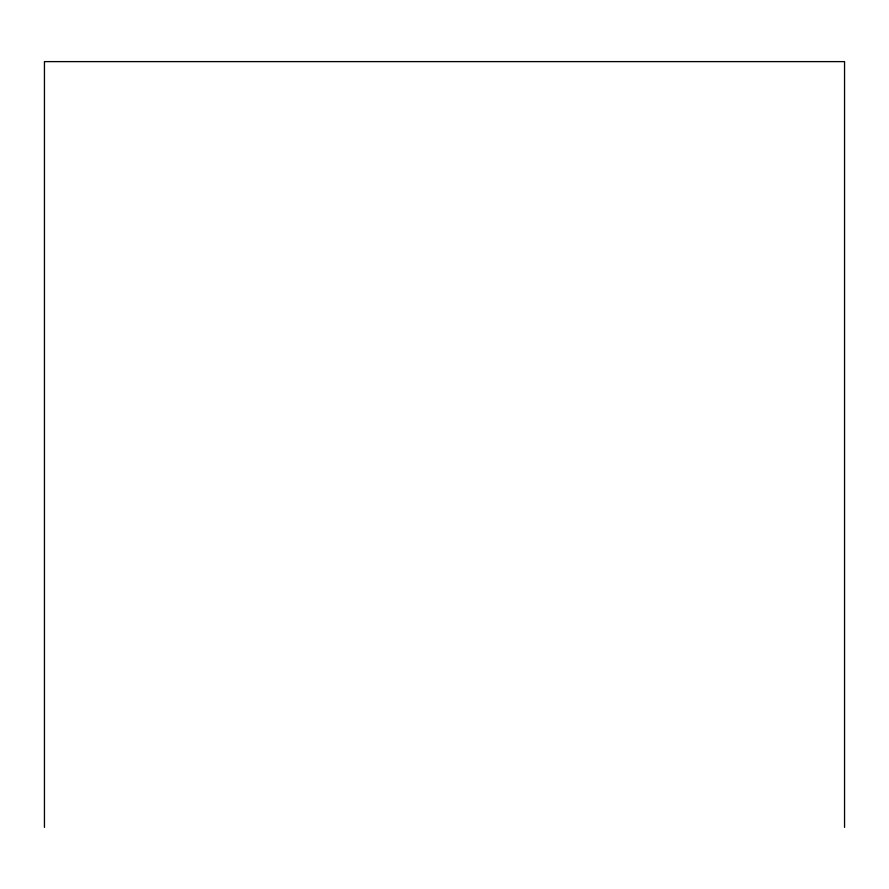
<?xml version="1.0" encoding="UTF-8"?>
<svg xmlns="http://www.w3.org/2000/svg" width="889" height="889" viewBox="0 0 889 889"><rect width="100%" height="100%" fill="white"/><g stroke="black" fill="none" stroke-linecap="round" stroke-linejoin="round"><path stroke-width="1.33" d="M844.55 827.381L844.55 61.619L44.45 61.619L44.45 827.381"/></g></svg>
